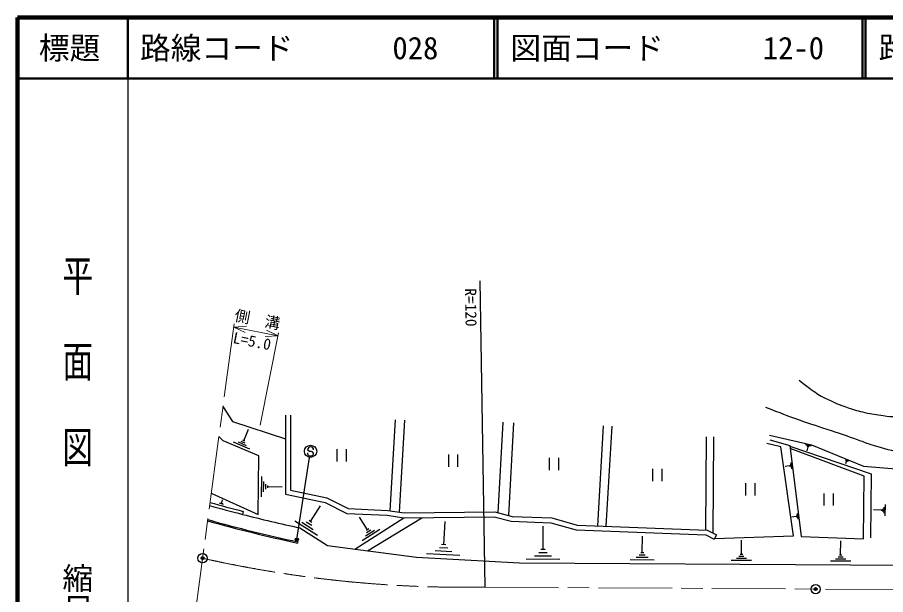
# Model space of a CAD drawing. Units: millimetres, scale not verified. Extents: x 40000 to 680000, y 20000 to 380000.
# Drawn here: x 40000 to 181540, y 285820 to 380000 of the extents above; entities that cross this region are included whole.
import ezdxf
from ezdxf.enums import TextEntityAlignment as Align

# ---------------------------------------------------------------- set-up
doc = ezdxf.new("R2010")
doc.units = ezdxf.units.MM
doc.header["$LTSCALE"] = 1000
doc.header["$PDMODE"] = 32
doc.header["$PDSIZE"] = 500
doc.linetypes.add('CHAIN', pattern=[18.5, 12, -1.5, 3.5, -1.5])
for name, color, linetype, lineweight in [('M-BGD', 7, 'Continuous', 25), ('M-BMK', 2, 'CHAIN', 13), ('M-BMK-SRVR', 3, 'Continuous', 25), ('M-STR-HTXT', 7, 'Continuous', 13), ('M-STR-STRC', 7, 'Continuous', 25), ('M-TTL', 2, 'Continuous', 140), ('M-TTL-BAND', 7, 'Continuous', 25), ('M-TTL-LINE', 7, 'Continuous', 50)]:
    doc.layers.add(name, color=color, linetype=linetype, lineweight=lineweight)
doc.layers.add('M-OTRS', color=6, linetype='Continuous')
doc.layers.add('M-TTL-TXT', color=7, linetype='Continuous')
doc.styles.add('@ＭＳ ゴシック', font='')
doc.styles.add('ＭＳ ゴシック', font='')
doc.styles.get('@ＭＳ ゴシック').set_extended_font_data('@MS Gothic')
doc.styles.get('ＭＳ ゴシック').set_extended_font_data('MS Gothic')

msp = doc.modelspace()

# ---------------------------------------------------------------- linework, layer by layer
at = {"layer": 'M-BGD'}
for p, q in [((115376, 337041), (116223, 287048)), ((73521, 316509), (75092, 314088)), ((83716, 315112), (83729, 302219)), ((84516, 315112), (84528, 302866)), ((100747, 299509), (101622, 314362)), ((102285, 299265), (103169, 314271)), ((75092, 314088), (83720, 311218)), ((119136, 313957), (118338, 299170)), ((120883, 313863), (120066, 298727)), ((135507, 313365), (134553, 297039)), ((136905, 313283), (135952, 296986)), ((73545, 310916), (72864, 311632)), ((76910, 310929), (77684, 312791)), ((152262, 311584), (152164, 296367)), ((153462, 311577), (153361, 295876)), ((162584, 311851), (169434, 310282)), ((79384, 308492), (73545, 310916)), ((77909, 309578), (75249, 310683)), ((77355, 310120), (76024, 310673)), ((77133, 310524), (76467, 310801)), ((77077, 310860), (76744, 310998)), ((164432, 309913), (162158, 310470)), ((162663, 311089), (165914, 310157)), ((165914, 310157), (167794, 295303)), ((165930, 310034), (179205, 305551)), ((168456, 310324), (169387, 310111)), ((168667, 310178), (169133, 310071)), ((168762, 310058), (168995, 310005)), ((169434, 310282), (177927, 306755)), ((92089, 309533), (92089, 307533)), ((93589, 309533), (93589, 307533)), ((110258, 308685), (110258, 306685)), ((111758, 308685), (111758, 306685)), ((166521, 295431), (164432, 309913)), ((178061, 305139), (165978, 309655)), ((168858, 309938), (168708, 309286)), ((168799, 309952), (168916, 309925)), ((79267, 298901), (79384, 308492)), ((126688, 308153), (126688, 306153)), ((128188, 308153), (128188, 306153)), ((166086, 307367), (166212, 306364)), ((174939, 307787), (175451, 307574)), ((175131, 307526), (174982, 307168)), ((175046, 307682), (175302, 307576)), ((175088, 307604), (175217, 307551)), ((175099, 307540), (175163, 307513)), ((143561, 306346), (143561, 304346)), ((145061, 306346), (145061, 304346)), ((165848, 306827), (165146, 306738)), ((165840, 306890), (165856, 306764)), ((165933, 306965), (165964, 306714)), ((166017, 307103), (166080, 306602)), ((177927, 306755), (183898, 306313)), ((79802, 301789), (79843, 305107)), ((177911, 294913), (178061, 305139)), ((179205, 305551), (179098, 295072)), ((80144, 302615), (80164, 304274)), ((80481, 303026), (80491, 303855)), ((80815, 303229), (80820, 303644)), ((80818, 303436), (83140, 303408)), ((158712, 304021), (158712, 302021)), ((160212, 304021), (160212, 302021)), ((71614, 302349), (79267, 298901)), ((83729, 302219), (90187, 300838)), ((84528, 302866), (90454, 301598)), ((90454, 301598), (93907, 299865)), ((171468, 302344), (171468, 300344)), ((172968, 302344), (172968, 300344)), ((73617, 300542), (72967, 300717)), ((73472, 300651), (73147, 300738)), ((73408, 300738), (73246, 300781)), ((73385, 300814), (73304, 300835)), ((73345, 300824), (73467, 301279)), ((87786, 297743), (89440, 300333)), ((90187, 300838), (93701, 299074)), ((181251, 300077), (181229, 299132)), ((181450, 300545), (181408, 298656)), ((76825, 299406), (76701, 298922)), ((93701, 299074), (100294, 298771)), ((93907, 299865), (100376, 299568)), ((100294, 298771), (102982, 298345)), ((100376, 299568), (103041, 299145)), ((103041, 299145), (117811, 299305)), ((117811, 299305), (120635, 298582)), ((166995, 298692), (167025, 298461)), ((167073, 298820), (167132, 298357)), ((167137, 299063), (167254, 298137)), ((180862, 299613), (179540, 299643)), ((180865, 299731), (180860, 299495)), ((181057, 299845), (181046, 299373)), ((88928, 295452), (85227, 297814)), ((88239, 296412), (86389, 297593)), ((88013, 297078), (87088, 297668)), ((88018, 297595), (87555, 297891)), ((95010, 293257), (102982, 298345)), ((97096, 296414), (95792, 298456)), ((97075, 292984), (105914, 298376)), ((102982, 298345), (117715, 298504)), ((109505, 293968), (109713, 297770)), ((117715, 298504), (120519, 297786)), ((120519, 297786), (126989, 297543)), ((120635, 298582), (127116, 298339)), ((126989, 297543), (131113, 296370)), ((127116, 298339), (131239, 297166)), ((166917, 298565), (166269, 298483)), ((166910, 298623), (166925, 298507)), ((86049, 296714), (90542, 293846)), ((99113, 296470), (96195, 294608)), ((98197, 296296), (96739, 295365)), ((97278, 296531), (96913, 296298)), ((97646, 296355), (96917, 295890)), ((125693, 293202), (125716, 297010)), ((131113, 296370), (152222, 295564)), ((131239, 297166), (152431, 296356)), ((152431, 296356), (153952, 295571)), ((85718, 294433), (85689, 294234)), ((141864, 292642), (141880, 295370)), ((152222, 295564), (153585, 294860)), ((153952, 295571), (153585, 294860)), ((153659, 295004), (166521, 295431)), ((158036, 292368), (158050, 294683)), ((167794, 295303), (177911, 294913)), ((174210, 292279), (174224, 294614)), ((90542, 293846), (105038, 291933)), ((110154, 293388), (108796, 293462)), ((109845, 293949), (109166, 293986)), ((126033, 293200), (125353, 293204)), ((105038, 291933), (121863, 291014)), ((112132, 292190), (106700, 292487)), ((110804, 292807), (108088, 292956)), ((128403, 291554), (122963, 291586)), ((127046, 292106), (124327, 292122)), ((126370, 292654), (125010, 292662)), ((142833, 291857), (140885, 291868)), ((142349, 292249), (141374, 292255)), ((142107, 292640), (141620, 292643)), ((158859, 291701), (157205, 291711)), ((158448, 292035), (157621, 292039)), ((158243, 292367), (157829, 292369)), ((175039, 291607), (173372, 291617)), ((174625, 291943), (173791, 291948)), ((174418, 292278), (174001, 292280)), ((121863, 291014), (200015, 290545)), ((143805, 291461), (139908, 291484)), ((159684, 291366), (156376, 291385)), ((175871, 291268), (172536, 291288))]:
    msp.add_line(p, q, dxfattribs=at)
for radius, start, end in [(254330, 254.38074, 255.62978), (253830, 254.36498, 255.62978), (254330, 255.62978, 257.79368), (256830, 254.45861, 257.83224), (256630, 254.45244, 257.82919)]:
    msp.add_arc((139822, 545294), radius, start, end, dxfattribs=at)
for points, knots in [([(167463, 320816), (168358, 320071), (168622, 319855), (169411, 319301), (170263, 318702), (170747, 318365), (171675, 317891), (173087, 317170), (173915, 316824), (175416, 316314), (176475, 315954), (177078, 315775), (178171, 315539), (179329, 315290), (179983, 315168), (181158, 315022), (181982, 314919), (182446, 314872), (183276, 314838), (184440, 314791), (185096, 314735), (186259, 314812), (187178, 314873), (187689, 314952), (188602, 315065), (190575, 315311), (191673, 315495), (193644, 315754), (195241, 315965), (196141, 316048), (197737, 316272), (198514, 316380), (198956, 316407), (199722, 316573), (200981, 316846), (201659, 317110), (202889, 317491), (206265, 318537), (208140, 319173), (211490, 320298), (212476, 320629), (213012, 320865), (214009, 321162), (214749, 321382), (215163, 321510), (215918, 321675), (216724, 321853), (217187, 321898), (218006, 321996), (218664, 322074), (219035, 322099), (219697, 322117), (220827, 322148), (221465, 322156), (222592, 322060), (223908, 321948), (224641, 321826), (225942, 321600), (227158, 321388), (227826, 321201), (229020, 320887), (231273, 320293), (232451, 319665), (234709, 319091), (235632, 318857), (236159, 318768), (237089, 318570), (238408, 318288), (239154, 318161), (240468, 317857), (241441, 317633), (241974, 317461), (242937, 317196), (245064, 316610), (246219, 316147), (248365, 315633), (249389, 315388), (249961, 315228), (251003, 315081), (252142, 314921), (252786, 314877), (253933, 314801), (255043, 314727), (255668, 314738), (256779, 314692), (257819, 314649), (258407, 314699), (259439, 314576), (260148, 314492), (260536, 314379), (261228, 314203), (262190, 313958), (262705, 313736), (263651, 313435), (264513, 313161), (264988, 312982), (265857, 312731), (268254, 312038), (269621, 311741), (272031, 311097), (273942, 310587), (275002, 310259), (276921, 309776), (278288, 309432), (279053, 309234), (280433, 308953), (282247, 308583), (283272, 308415), (285100, 308125), (287107, 307806), (288240, 307682), (290257, 307431), (292673, 307130), (294028, 306967), (296452, 306734), (299444, 306447), (301130, 306419), (304122, 306140), (307175, 305856), (308873, 305583), (311925, 305285), (314179, 305065), (315445, 304971), (317705, 304813), (319043, 304719), (319795, 304717), (321132, 304636), (321924, 304588), (322373, 304614), (323158, 304501), (323860, 304400), (324115, 304339), (324937, 304128)], [0, 0, 0, 0, 1, 1, 1, 2, 2, 2, 3, 3, 3, 4, 4, 4, 5, 5, 5, 6, 6, 6, 7, 7, 7, 8, 8, 8, 9, 9, 9, 10, 10, 10, 11, 11, 11, 12, 12, 12, 13, 13, 13, 14, 14, 14, 15, 15, 15, 16, 16, 16, 17, 17, 17, 18, 18, 18, 19, 19, 19, 20, 20, 20, 21, 21, 21, 22, 22, 22, 23, 23, 23, 24, 24, 24, 25, 25, 25, 26, 26, 26, 27, 27, 27, 28, 28, 28, 29, 29, 29, 30, 30, 30, 31, 31, 31, 32, 32, 32, 33, 33, 33, 34, 34, 34, 35, 35, 35, 36, 36, 36, 37, 37, 37, 38, 38, 38, 39, 39, 39, 40, 40, 40, 41, 41, 41, 42, 42, 42, 43, 43, 43, 44, 44, 44, 44]), ([(161947, 316425), (164582, 315390), (165279, 315114), (167440, 314342), (169468, 313617), (170624, 313267), (172663, 312576), (174317, 312016), (175250, 311723), (176895, 311141), (177718, 310850), (178156, 310621), (178989, 310362), (180833, 309789), (181878, 309504), (183759, 309071), (185494, 308671), (186468, 308427), (188233, 308197), (189333, 308054), (189956, 308020), (191064, 307970), (193015, 307881), (194111, 307862), (196064, 307897), (198515, 307942), (199884, 308089), (202329, 308256), (204328, 308393), (205455, 308416), (207441, 308679), (208371, 308801), (208889, 308898), (209802, 309108), (210944, 309370), (211571, 309569), (212709, 309848), (213436, 310026), (213845, 310121), (214576, 310279), (215819, 310547), (216514, 310710), (217771, 310901), (218842, 311064), (219456, 311040), (220537, 311108), (222404, 311227), (223452, 311254), (225320, 311341), (226770, 311408), (227582, 311463), (229034, 311502), (230314, 311536), (231031, 311544), (232311, 311555), (232998, 311561), (233387, 311636), (234069, 311561), (234550, 311508), (234822, 311460), (235282, 311311), (235849, 311127), (236059, 310981), (236644, 310619)], [0, 0, 0, 0, 1, 1, 1, 2, 2, 2, 3, 3, 3, 4, 4, 4, 5, 5, 5, 6, 6, 6, 7, 7, 7, 8, 8, 8, 9, 9, 9, 10, 10, 10, 11, 11, 11, 12, 12, 12, 13, 13, 13, 14, 14, 14, 15, 15, 15, 16, 16, 16, 17, 17, 17, 18, 18, 18, 19, 19, 19, 20, 20, 20, 21, 21, 21, 21])]:
    msp.add_open_spline(points, degree=3, knots=knots, dxfattribs=at)
at = {"layer": 'M-BMK'}
for p, q in [((75335, 329979), (64184, 247182)), ((116228, 287048), (255132, 286213))]:
    msp.add_line(p, q, dxfattribs=at)
msp.add_arc((112921, 482020), 195000, 257.34128, 270.97188, dxfattribs=at)
at = {"layer": 'M-BMK-SRVR'}
for centre in [(70188, 291760), (170132, 286724)]:
    msp.add_circle(centre, 750, dxfattribs=at)
for p in [(70188, 291760), (170132, 286724)]:
    msp.add_point(p, dxfattribs=at)
at = {"layer": 'M-OTRS'}
msp.add_point((70188, 291760), dxfattribs=at)
at = {"layer": 'M-STR-HTXT'}
for p, q in [((75268, 329483), (77335, 329624)), ((82488, 328056), (75268, 329483)), ((75268, 329483), (77126, 328567)), ((79607, 313480), (82585, 328546)), ((82488, 328056), (80630, 328972)), ((82488, 328056), (80421, 327915))]:
    msp.add_line(p, q, dxfattribs=at)
at = {"layer": 'M-STR-STRC'}
for p, q in [((87397, 309318), (87297, 309436)), ((87642, 309179), (87397, 309318)), ((87942, 309177), (87642, 309179)), ((88188, 309065), (87942, 309177)), ((88293, 308928), (88188, 309065)), ((85552, 294792), (87642, 308212))]:
    msp.add_line(p, q, dxfattribs=at)
for centre, radius in [((87796, 309201), 1000), ((85552, 294792), 250), ((85552, 294792), 200), ((85552, 294792), 150), ((85552, 294792), 100), ((85552, 294792), 50), ((85552, 294792), 20)]:
    msp.add_circle(centre, radius, dxfattribs=at)
for centre, start, end in [((87793, 308932), 179.55488, 359.55488), ((87797, 309432), 359.55488, 179.55488)]:
    msp.add_arc(centre, 500, start, end, dxfattribs=at)
msp.add_point((85552, 294792), dxfattribs=at)
at = {"layer": 'M-TTL'}
for p, q in [((40000, 380000), (40000, 20000)), ((680000, 380000), (40000, 380000))]:
    msp.add_line(p, q, dxfattribs=at)
at = {"layer": 'M-TTL-BAND'}
msp.add_line((58000, 370000), (58000, 20000), dxfattribs=at)
at = {"layer": 'M-TTL-LINE'}
for p, q in [((58000, 380000), (58000, 370000)), ((117750, 380000), (117750, 370000)), ((118250, 380000), (118250, 370000)), ((177750, 380000), (177750, 370000)), ((178250, 380000), (178250, 370000)), ((40000, 370000), (680000, 370000))]:
    msp.add_line(p, q, dxfattribs=at)

# ---------------------------------------------------------------- texts
at = {"layer": 'M-BGD', "style": 'ＭＳ ゴシック'}
msp.add_text('R=120', height=1833, rotation=270.97, dxfattribs=at).set_placement((112422, 335769), align=Align.BOTTOM_LEFT)
at = {"layer": 'M-STR-HTXT', "style": 'ＭＳ ゴシック'}
msp.add_text('側\u3000溝', height=1833, rotation=348.819, dxfattribs=at).set_placement((78858, 329276), align=Align.BOTTOM_CENTER)
msp.add_text('L=5.0', height=1833, rotation=348.819, dxfattribs=at).set_placement((78267, 327182), align=Align.MIDDLE_CENTER)
at = {"layer": 'M-TTL-BAND', "style": '@ＭＳ ゴシック', "width": 1.4}
msp.add_text('平  面  図', height=3666, rotation=270, dxfattribs=at).set_placement((49777, 306475), align=Align.MIDDLE_RIGHT)
at = {"layer": 'M-TTL-BAND', "style": '@ＭＳ ゴシック'}
msp.add_text('縮尺千分の一', height=3666, rotation=270, dxfattribs=at).set_placement((49777, 261030), align=Align.MIDDLE_RIGHT)
at = {"layer": 'M-TTL-TXT', "style": 'ＭＳ ゴシック'}
msp.add_text('標題', height=3666, dxfattribs=at).set_placement((48500, 375000), align=Align.MIDDLE_CENTER)
for s, p in [('路線コード', (60000, 375000)), ('028', (101142, 375000)), ('図面コード', (120380, 375000)), ('12-0', (161521, 375000)), ('路 線 名', (180380, 375000))]:
    msp.add_text(s, height=3666, dxfattribs=at).set_placement(p, align=Align.MIDDLE_LEFT)

doc.saveas('drawing.dxf')
